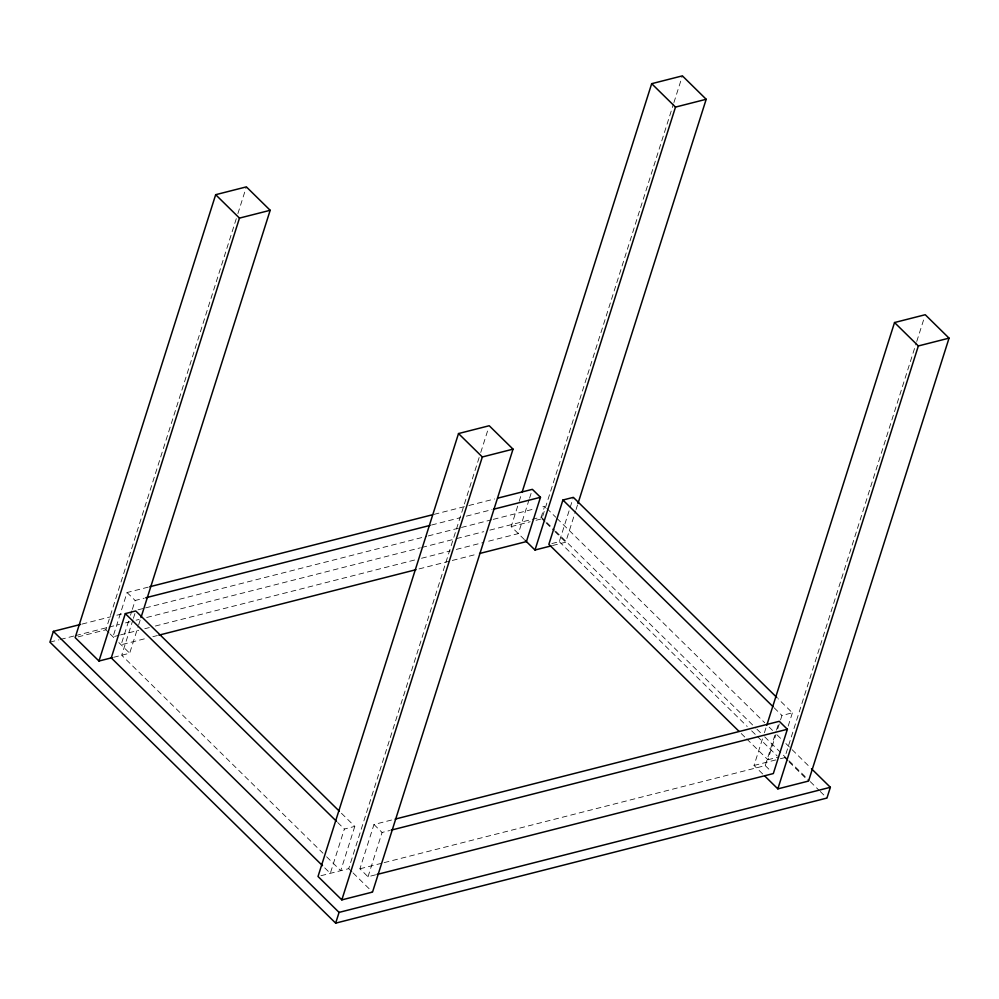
<?xml version="1.0" encoding="UTF-8"?>
<svg xmlns="http://www.w3.org/2000/svg" width="999" height="999" viewBox="0 0 999 999"><rect width="100%" height="100%" fill="white"/><g stroke="black" fill="none" stroke-linecap="round" stroke-linejoin="round"><path stroke-width="0.75" stroke-dasharray="5 3.75" d="M78.097 636.863L105.869 629.795L237.412 215.11M237.887 213.624L246.378 186.875M148.239 587.137L127.06 592.532L113.012 636.813L119.068 635.277M128.609 621.153L121.116 644.78L146.816 638.236M130.482 615.247L131.88 610.826M132.355 609.34L135.165 600.486L144.231 598.176M132.942 619.805L121.703 655.244L322.952 853.183M133.404 618.331L135.752 610.951M113.599 657.305L129.683 653.209L138.174 626.46M138.636 624.974L140.522 619.03M341.446 813.273L354.795 826.398L344.355 829.045L330.307 873.338L323.626 866.782M354.795 826.398L340.746 870.678L324.063 854.282M320.941 875.723L348.726 868.655L480.269 453.971M480.744 452.485L488.286 428.708M375.587 874.824L368.019 876.76L359.927 868.793L373.976 824.5L393.631 819.492M368.019 876.76L382.068 832.467L389.635 830.544M524.4 539.597L511.188 526.598L518.731 502.822M519.193 501.336L521.553 493.893M529.095 499.662L518.319 533.616L485.052 542.095M529.57 498.189L532.38 489.335M532.167 519.355L541.233 517.045L544.642 506.281L540.109 507.442M536.038 520.267L541.883 518.781L673.426 104.096M673.9 102.61L682.392 75.862M551.848 543.556L559.303 541.658L573.351 497.365M552.534 545.541L565.696 542.195L575.599 510.988M576.073 509.502L577.484 505.044M762.687 773.975L754.033 765.459L762.524 738.698M764.41 732.754L766.295 726.81M384.128 862.636L765.234 765.596L776.011 731.643M776.473 730.169L778.346 724.263M746.777 738.973L767.906 759.752L775.873 734.665M777.746 728.758L780.082 721.365M780.556 719.892L781.955 715.471L792.394 712.811L777.946 698.588M788.186 726.098L792.394 712.811M780.356 758.753L784.739 757.642L916.283 342.957M916.757 341.471L924.3 317.694M434.078 514.36L467.345 505.894M468.856 505.506L494.567 498.963M431.58 525.012L460.314 517.694M466.371 516.158L492.07 509.615M82.08 624.063L110.802 616.745M116.846 615.209L122.902 613.661M138.012 609.815L144.056 608.279M145.567 607.892L426.735 536.301M428.246 535.926L459.99 527.834M461.501 527.447L491.733 519.755M493.256 519.368L534.065 508.978M49.95 642.132L59.016 639.822M60.527 639.435L74.138 635.963M75.649 635.589L107.392 627.497M108.903 627.122L119.48 624.425M125.537 622.877L130.07 621.728M136.114 620.192L139.136 619.417M146.691 617.494L420.304 547.827M421.815 547.452L455.069 538.985M456.58 538.598L483.791 531.668M489.835 530.132L530.656 519.73M511.188 526.598L530.194 521.753M120.579 634.889L138.724 630.269M144.78 628.733L149.313 627.572M155.357 626.036L415.484 559.802M421.541 558.266L450.274 550.948M456.318 549.413L483.541 542.482M152.872 636.688L157.405 635.539M419.043 568.918L450.799 560.839M452.31 560.451L476.511 554.295M767.906 759.752L778.346 757.105M754.033 765.459L778.895 759.128M359.927 868.793L382.617 863.024M774.175 707.816L781.955 715.471M546.865 508.466L555.769 517.22M556.88 518.319L764.759 722.789M769.205 727.16L772.552 730.444M776.997 734.814L781.443 739.185M785.888 743.556L810.339 767.619M541.233 517.045L545.679 521.416M546.79 522.514L554.57 530.157M555.681 531.256L755.793 728.071M756.905 729.17L763.573 735.726M764.685 736.825L788.036 759.777M789.148 760.876L809.153 780.556M810.264 781.655L819.155 790.396M820.266 791.495L826.947 798.051M541.883 518.781L545.129 521.977M546.216 523.039L553.796 530.494M554.87 531.555L565.696 542.195M784.739 757.642L787.986 760.826M789.073 761.9L808.553 781.056M559.303 541.658L747.215 726.473M751.66 730.856L756.106 735.227M757.217 736.325L777.234 756.006M741.221 733.516L745.666 737.886M765.234 765.596L771.303 771.565M373.976 824.5L382.068 832.467M127.06 592.532L135.165 600.486M337.687 822.489L344.355 829.045M105.869 629.795L109.116 632.991M110.202 634.053L115.035 638.811M118.856 642.569L129.683 653.209M348.726 868.655L351.973 871.84M353.059 872.914L372.54 892.07"/><path stroke-width="1.5" d="M80.569 624.437L53.359 631.368L49.95 642.132L335.664 923.138L826.947 798.051L830.356 787.299L811.45 768.706M140.996 617.544L270.18 210.29L246.378 186.875L215.672 194.693L75.162 637.612L98.976 661.026L112.138 657.679M98.976 661.026L239.473 218.107L270.18 210.29M339.223 811.088L135.752 610.951L125.312 613.611L111.264 657.904L322.515 865.683M458.516 433.554L318.019 876.473L341.833 899.887L372.54 892.07L513.036 449.15L489.223 425.736L458.516 433.554L482.33 456.968L513.036 449.15M341.833 899.887L482.33 456.968M335.664 923.138L339.073 912.387L830.356 787.299M522.027 492.407L651.685 83.679L682.392 75.862L706.193 99.276L577.959 503.558M497.589 498.189L532.38 489.335L540.471 497.29L526.423 541.583L479.532 553.521M525.249 540.434L534.989 550.012L675.499 107.093L706.193 99.276M776.835 697.502L573.351 497.365L562.912 500.024L548.863 544.318L738.998 731.318M766.77 725.324L894.53 322.54L925.236 314.722L949.05 338.137L808.553 781.056L777.846 788.873L764.859 776.098M395.154 819.105L779.282 721.303L787.374 729.27L773.326 773.563L377.098 874.45M777.846 788.873L918.343 345.954L949.05 338.137M149.75 586.75L432.555 514.747M145.742 597.789L430.07 525.399M493.593 509.228L540.471 497.29M158.916 635.152L416.021 569.692M534.989 550.012L551.073 545.916M391.146 830.157L787.374 729.27M651.685 83.679L675.499 107.093M894.53 322.54L918.343 345.954M562.912 500.024L773.064 706.718M215.672 194.693L239.473 218.107M125.312 613.611L336.563 821.39M53.359 631.368L339.073 912.387"/></g></svg>
